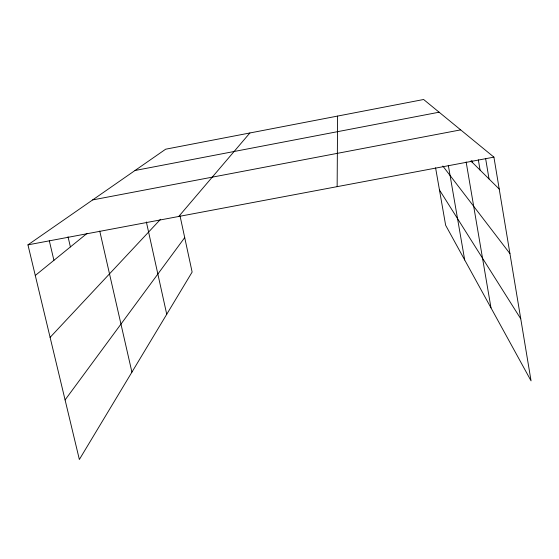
<?xml version="1.0" encoding="UTF-8"?>
<svg xmlns="http://www.w3.org/2000/svg" width="559" height="559" viewBox="0 0 559 559"><rect width="100%" height="100%" fill="white"/><g stroke="black" fill="none" stroke-linecap="round" stroke-linejoin="round"><path stroke-width="0.84" d="M337.147 186.65L337.587 116.076M65.089 399.93L184.708 237.603M178.747 216.473L249.887 132.972M50.107 337.377L160.545 219.282M35.28 275.475L87.036 233.417M180.04 215.9L192.128 272.065L79.357 459.498L27.95 244.863L165.674 149.197L423.624 99.502L493.918 157.135L531.05 380.84L445.642 225.256L435.58 167.784M135.012 170.495L439.122 112.205M92.647 199.919L460.672 129.877M27.95 244.863L493.918 157.135M470.909 160.999L499.222 189.061M442.819 166.016L509.934 253.604M439.472 189.99L520.75 318.798M49.325 240.859L53.923 260.326M68.023 236.757L70.399 246.938M99.747 231.056L131.917 372.14M146.367 221.958L166.736 314.277M448.311 165.31L464.697 259.956M466.136 161.942L490.984 307.848M471.803 160.454L472.089 162.173M485.596 158.435L489.034 178.964M478.336 159.818L480.062 170.069"/></g></svg>
